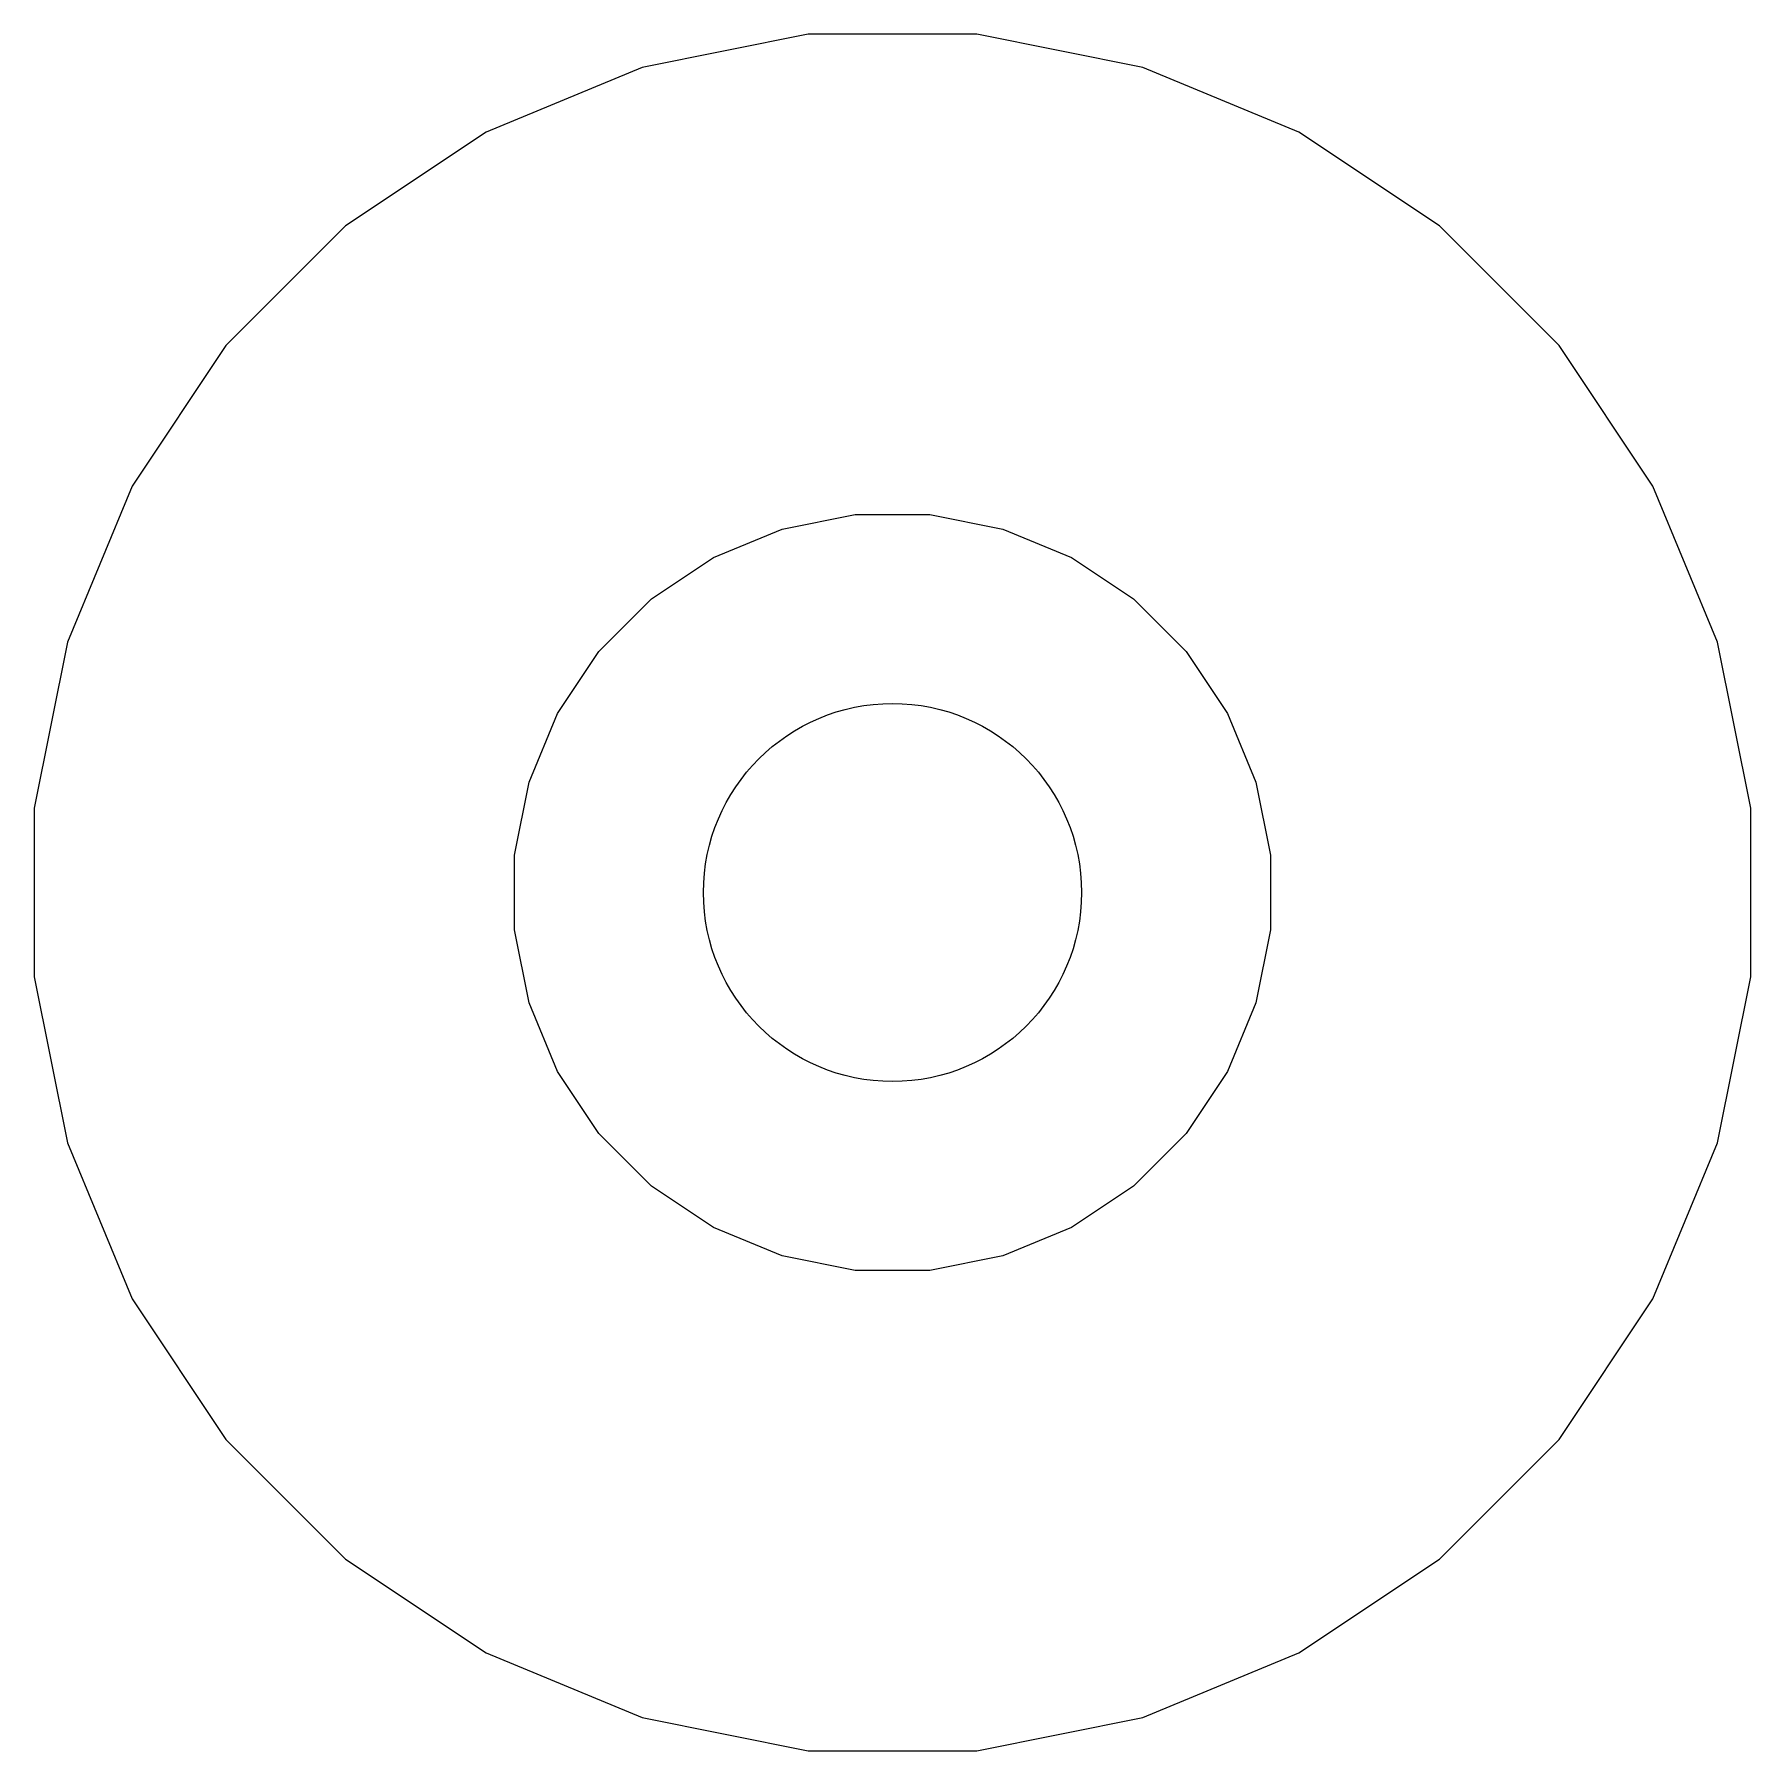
# Model space of a CAD drawing. Extents: x 1.71 to 9.75, y -6.31 to -1.21.
# Drawn here: x 4.2412 to 4.3128, y -3.3091 to -3.2376 of the extents above; entities that cross this region are included whole.
import ezdxf

# ---------------------------------------------------------------- set-up
doc = ezdxf.new("R2010")
doc.units = 0
doc.header["$MEASUREMENT"] = 0
doc.layers.add('BLACK', color=7, linetype='CONTINUOUS')

msp = doc.modelspace()

# ---------------------------------------------------------------- linework, layer by layer
at = {"layer": 'BLACK', "linetype": 'CONTINUOUS'}
for p, q in [((4.27348, -3.23755), (4.26657, -3.23893)), ((4.28052, -3.23755), (4.27348, -3.23755)), ((4.28743, -3.23893), (4.28052, -3.23755)), ((4.26657, -3.23893), (4.26007, -3.24162)), ((4.29393, -3.24162), (4.28743, -3.23893)), ((4.26007, -3.24162), (4.25421, -3.24553)), ((4.29979, -3.24553), (4.29393, -3.24162)), ((4.25421, -3.24553), (4.24923, -3.25051)), ((4.30477, -3.25051), (4.29979, -3.24553)), ((4.24923, -3.25051), (4.24532, -3.25637)), ((4.30868, -3.25637), (4.30477, -3.25051)), ((4.24532, -3.25637), (4.24263, -3.26287)), ((4.31137, -3.26287), (4.30868, -3.25637)), ((4.26954, -3.25934), (4.27241, -3.25816)), ((4.27241, -3.25816), (4.27545, -3.25755)), ((4.27545, -3.25755), (4.27855, -3.25755)), ((4.27855, -3.25755), (4.28159, -3.25816)), ((4.28159, -3.25816), (4.28446, -3.25934)), ((4.26696, -3.26107), (4.26954, -3.25934)), ((4.28446, -3.25934), (4.28704, -3.26107)), ((4.26477, -3.26326), (4.26696, -3.26107)), ((4.28704, -3.26107), (4.28923, -3.26326)), ((4.24263, -3.26287), (4.24125, -3.26978)), ((4.26304, -3.26584), (4.26477, -3.26326)), ((4.28923, -3.26326), (4.29096, -3.26584)), ((4.31275, -3.26978), (4.31137, -3.26287)), ((4.26186, -3.26871), (4.26304, -3.26584)), ((4.29096, -3.26584), (4.29214, -3.26871)), ((4.26125, -3.27175), (4.26186, -3.26871)), ((4.29214, -3.26871), (4.29275, -3.27175)), ((4.24125, -3.26978), (4.24125, -3.27682)), ((4.31275, -3.27682), (4.31275, -3.26978)), ((4.26125, -3.27485), (4.26125, -3.27175)), ((4.29275, -3.27175), (4.29275, -3.27485)), ((4.26186, -3.27789), (4.26125, -3.27485)), ((4.29275, -3.27485), (4.29214, -3.27789)), ((4.24125, -3.27682), (4.24263, -3.28373)), ((4.31137, -3.28373), (4.31275, -3.27682)), ((4.26304, -3.28076), (4.26186, -3.27789)), ((4.29214, -3.27789), (4.29096, -3.28076)), ((4.26477, -3.28334), (4.26304, -3.28076)), ((4.29096, -3.28076), (4.28923, -3.28334)), ((4.24263, -3.28373), (4.24532, -3.29023)), ((4.26696, -3.28553), (4.26477, -3.28334)), ((4.28923, -3.28334), (4.28704, -3.28553)), ((4.30868, -3.29023), (4.31137, -3.28373)), ((4.26954, -3.28726), (4.26696, -3.28553)), ((4.28704, -3.28553), (4.28446, -3.28726)), ((4.27241, -3.28844), (4.26954, -3.28726)), ((4.28446, -3.28726), (4.28159, -3.28844)), ((4.27545, -3.28905), (4.27241, -3.28844)), ((4.28159, -3.28844), (4.27855, -3.28905)), ((4.27855, -3.28905), (4.27545, -3.28905)), ((4.24532, -3.29023), (4.24923, -3.29609)), ((4.30477, -3.29609), (4.30868, -3.29023)), ((4.24923, -3.29609), (4.25421, -3.30107)), ((4.29979, -3.30107), (4.30477, -3.29609)), ((4.25421, -3.30107), (4.26007, -3.30498)), ((4.29393, -3.30498), (4.29979, -3.30107)), ((4.26007, -3.30498), (4.26657, -3.30767)), ((4.28743, -3.30767), (4.29393, -3.30498)), ((4.26657, -3.30767), (4.27348, -3.30905)), ((4.28052, -3.30905), (4.28743, -3.30767)), ((4.27348, -3.30905), (4.28052, -3.30905))]:
    msp.add_line(p, q, dxfattribs=at)
at = {"layer": 'BLACK'}
msp.add_circle((4.277, -3.2733), 0.007874, dxfattribs=at)

doc.saveas('drawing.dxf')
